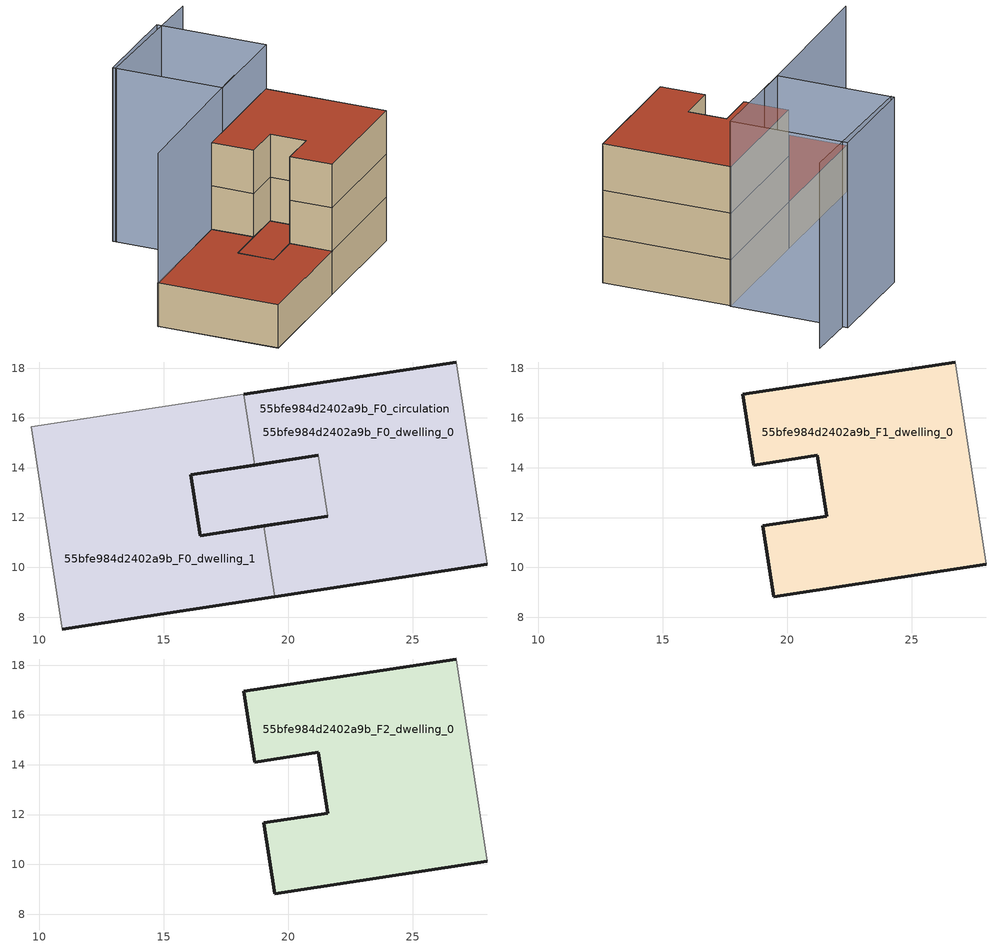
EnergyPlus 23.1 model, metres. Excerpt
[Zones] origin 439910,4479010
55bfe984d2402a9b_F0_dwelling_0
 floor ground (EU_floor_Construction): 21.2,14.49 21.57,12.06 19.01,11.67 16.45,11.28 16.08,13.71 z0; 26.75,18.25 27.98,10.13 19.45,8.83 19.01,11.67 21.57,12.06 21.2,14.49 18.64,14.1 18.21,16.95 z0
 wall outside (EU_wall_Construction): 26.75,18.25 18.21,16.95 / 18.64,14.1 21.2,14.49 / 21.57,12.06 19.01,11.67 / 19.45,8.83 27.98,10.13 z0:3
 wall adiabatic (EU_wall_Construction): 27.98,10.13 26.75,18.25 z0:3
 wall to 55bfe984d2402a9b_F0_dwelling_1 (EU_wall_Construction): 18.21,16.95 18.64,14.1 / 19.01,11.67 19.45,8.83 z0:3
 wall to 55bfe984d2402a9b_F0_circulation (EU_wall_Construction): 21.2,14.49 21.57,12.06 z0:3
 roof outside (EU_floor_Construction): 21.57,12.06 21.2,14.49 16.08,13.71 16.45,11.28 19.01,11.67 z3
55bfe984d2402a9b_F0_dwelling_1
 floor ground (EU_floor_Construction): 18.21,16.95 18.64,14.1 16.08,13.71 16.45,11.28 19.01,11.67 19.45,8.83 10.91,7.52 9.67,15.65 z0; 21.2,14.49 21.57,12.06 19.01,11.67 16.45,11.28 16.08,13.71 z0
 wall outside (EU_wall_Construction): 10.91,7.52 19.45,8.83 / 19.01,11.67 16.45,11.28 16.08,13.71 18.64,14.1 z0:3
 wall adiabatic (EU_wall_Construction): 18.21,16.95 9.67,15.65 10.91,7.52 z0:3
 roof outside (EU_roof_Construction): 21.57,12.06 21.2,14.49 16.08,13.71 16.45,11.28 19.01,11.67 z3; 19.45,8.83 19.01,11.67 16.45,11.28 16.08,13.71 18.64,14.1 18.21,16.95 9.67,15.65 10.91,7.52 z3
55bfe984d2402a9b_F0_circulation
 floor ground (EU_floor_Construction): 21.2,14.49 21.57,12.06 19.01,11.67 16.45,11.28 16.08,13.71 z0; 26.75,18.25 27.98,10.13 19.45,8.83 19.01,11.67 21.57,12.06 21.2,14.49 18.64,14.1 18.21,16.95 z0; 18.21,16.95 18.64,14.1 16.08,13.71 16.45,11.28 19.01,11.67 19.45,8.83 10.91,7.52 9.67,15.65 z0
 wall outside (EU_wall_Construction): 21.2,14.49 16.08,13.71 16.45,11.28 21.57,12.06 z0:3
 roof outside (EU_roof_Construction): 27.98,10.13 26.75,18.25 18.21,16.95 18.64,14.1 21.2,14.49 21.57,12.06 19.01,11.67 19.45,8.83 z3; 21.57,12.06 21.2,14.49 16.08,13.71 16.45,11.28 19.01,11.67 z3; 19.45,8.83 19.01,11.67 16.45,11.28 16.08,13.71 18.64,14.1 18.21,16.95 9.67,15.65 10.91,7.52 z3
55bfe984d2402a9b_F1_dwelling_0
 floor to 55bfe984d2402a9b_F0_dwelling_0 (EU_floor_Construction): 26.75,18.25 27.98,10.13 19.45,8.83 19.01,11.67 21.57,12.06 21.2,14.49 18.64,14.1 18.21,16.95 z3
 wall outside (EU_wall_Construction): 26.75,18.25 18.21,16.95 18.64,14.1 21.2,14.49 21.57,12.06 19.01,11.67 19.45,8.83 27.98,10.13 z3:6
 wall adiabatic (EU_wall_Construction): 27.98,10.13 26.75,18.25 z3:6
55bfe984d2402a9b_F2_dwelling_0
 floor to 55bfe984d2402a9b_F1_dwelling_0 (EU_floor_Construction): 26.75,18.25 27.98,10.13 19.45,8.83 19.01,11.67 21.57,12.06 21.2,14.49 18.64,14.1 18.21,16.95 z6
 wall outside (EU_wall_Construction): 26.75,18.25 18.21,16.95 18.64,14.1 21.2,14.49 21.57,12.06 19.01,11.67 19.45,8.83 27.98,10.13 z6:9
 wall adiabatic (EU_wall_Construction): 27.98,10.13 26.75,18.25 z6:9
 roof outside (EU_roof_Construction): 27.98,10.13 26.75,18.25 18.21,16.95 18.64,14.1 21.2,14.49 21.57,12.06 19.01,11.67 19.45,8.83 z9
shading: 21.96,17.59 9.64,15.57 / 29,25.76 18.93,24.45 / 20.02,17.25 18.93,24.68 / 18.93,24.68 25.76,25.68 / 25.76,25.68 26.85,18.26 / 26.85,18.26 20.02,17.25 z0:12
[Building]
EU S2 Campaign: North Axis=0; Terrain=City; Solar Distribution=FullExterior
[Site:Location]
Madrid: Latitude=40.5; Longitude=-3.5; Time Zone=1; Elevation=609
[SizingPeriod:WeatherFileDays]
AnnualSizingPeriod: Begin Month=1; Begin Day of Month=1; End Month=12; End Day of Month=31; Day of Week for Start Day=Monday; Use Weather File Daylight Saving Period=No; Use Weather File Rain and Snow Indicators=No
[MATERIAL]
EU_InternalMass_Material: Roughness=MediumRough; Thickness=0.1; Conductivity=1; Density=1800; Specific Heat=900; Thermal Absorptance=0.9; Solar Absorptance=0.7; Visible Absorptance=0.7
[MATERIAL:NOMASS] Roughness=MediumRough; Thermal Absorptance=0.9; Solar Absorptance=0.7; Visible Absorptance=0.7
Name | Thermal Resistance
EU_wall_NoMass | 0.459673
EU_roof_NoMass | 0.495815
EU_floor_NoMass | 0.788942
[CONSTRUCTION]
EU_wall_Construction: EU_wall_NoMass
EU_roof_Construction: EU_roof_NoMass
EU_floor_Construction: EU_floor_NoMass
EU_InternalMass_Construction: EU_InternalMass_Material
[ZONE] Type=1; Multiplier=1; Ceiling Height=autocalculate; Floor Area=autocalculate; Part of Total Floor Area=Yes
Name | Volume
55bfe984d2402a9b_F0_dwelling_0; 55bfe984d2402a9b_F0_dwelling_1 | 231.984
55bfe984d2402a9b_F1_dwelling_0; 55bfe984d2402a9b_F2_dwelling_0 | 193.675
55bfe984d2402a9b_F0_circulation | 425.659
[INTERNALMASS] Construction=EU_InternalMass_Construction
Name | Zone or ZoneList | Surface Area
55bfe984d2402a9b_F0_dwelling_0_EU_InternalMass | 55bfe984d2402a9b_F0_dwelling_0 | 64.5583
55bfe984d2402a9b_F0_dwelling_1_EU_InternalMass | 55bfe984d2402a9b_F0_dwelling_1 | 64.5583
55bfe984d2402a9b_F1_dwelling_0_EU_InternalMass | 55bfe984d2402a9b_F1_dwelling_0 | 142.004
55bfe984d2402a9b_F2_dwelling_0_EU_InternalMass | 55bfe984d2402a9b_F2_dwelling_0 | 142.004
[OTHEREQUIPMENT] Fuel Type=Electricity; Design Level Calculation Method=Watts/Area; Power per Zone Floor Area=1; Fraction Latent=0; Fraction Radiant=0; Fraction Lost=0; Carbon Dioxide Generation Rate=0; EndUse Subcategory=EU_Step8_InternalGains
Name | Zone or ZoneList or Space or SpaceList | Schedule
EU_Step8_InternalGain_55bfe984d2402a9b_F0_dwelling_0_f000 | 55bfe984d2402a9b_F0_dwelling_0 | EU_Step8_GainSchedule_55bfe984d2402a9b_F0_dwelling_0_f000
EU_Step8_InternalGain_55bfe984d2402a9b_F0_dwelling_1_f000 | 55bfe984d2402a9b_F0_dwelling_1 | EU_Step8_GainSchedule_55bfe984d2402a9b_F0_dwelling_1_f000
EU_Step8_InternalGain_55bfe984d2402a9b_F1_dwelling_0_f000 | 55bfe984d2402a9b_F1_dwelling_0 | EU_Step8_GainSchedule_55bfe984d2402a9b_F1_dwelling_0_f000
EU_Step8_InternalGain_55bfe984d2402a9b_F2_dwelling_0_f000 | 55bfe984d2402a9b_F2_dwelling_0 | EU_Step8_GainSchedule_55bfe984d2402a9b_F2_dwelling_0_f000
[ZONEINFILTRATION:DESIGNFLOWRATE]
EU_Circulation_Infiltration_55bfe984d2402a9b_F0_circulation: Zone or ZoneList or Space or SpaceList=55bfe984d2402a9b_F0_circulation; Schedule=EU_AlwaysOn; Design Flow Rate Calculation Method=Flow/Area; Flow Rate per Floor Area=0.0005; Constant Term Coefficient=1; Temperature Term Coefficient=0; Velocity Term Coefficient=0; Velocity Squared Term Coefficient=0
[ZONEVENTILATION:DESIGNFLOWRATE] Schedule=EU_AlwaysOn; Design Flow Rate Calculation Method=AirChanges/Hour; Air Changes per Hour=0.719161; Ventilation Type=Natural; Fan Pressure Rise=0; Fan Total Efficiency=1; Constant Term Coefficient=1; Temperature Term Coefficient=0; Velocity Term Coefficient=0; Velocity Squared Term Coefficient=0; Minimum Indoor Temperature=-100; Maximum Indoor Temperature=100; Delta Temperature=-100; Minimum Outdoor Temperature=-100; Maximum Outdoor Temperature=100; Maximum Wind Speed=40
Name | Zone or ZoneList or Space or SpaceList
EU_ConstantAir_55bfe984d2402a9b_F0_dwelling_0 | 55bfe984d2402a9b_F0_dwelling_0
EU_ConstantAir_55bfe984d2402a9b_F0_dwelling_1 | 55bfe984d2402a9b_F0_dwelling_1
EU_ConstantAir_55bfe984d2402a9b_F1_dwelling_0 | 55bfe984d2402a9b_F1_dwelling_0
EU_ConstantAir_55bfe984d2402a9b_F2_dwelling_0 | 55bfe984d2402a9b_F2_dwelling_0
[HVACTEMPLATE:THERMOSTAT] Constant Heating Setpoint=20; Constant Cooling Setpoint=50
EU_HeatOnly_55bfe984d2402a9b_F0_dwelling_0; EU_HeatOnly_55bfe984d2402a9b_F0_dwelling_1; EU_HeatOnly_55bfe984d2402a9b_F1_dwelling_0; EU_HeatOnly_55bfe984d2402a9b_F2_dwelling_0
[HVACTEMPLATE:ZONE:IDEALLOADSAIRSYSTEM] System Availability Schedule=EU_AlwaysOn; Maximum Heating Supply Air Temperature=50; Minimum Cooling Supply Air Temperature=13; Maximum Heating Supply Air Humidity Ratio=0.0156; Minimum Cooling Supply Air Humidity Ratio=0.0077; Heating Limit=NoLimit; Cooling Limit=NoLimit; Heating Availability Schedule=EU_AlwaysOn; Cooling Availability Schedule=EU_CoolingOff; Dehumidification Control Type=ConstantSensibleHeatRatio; Cooling Sensible Heat Ratio=0.7; Dehumidification Setpoint=60; Humidification Control Type=None; Humidification Setpoint=30; Outdoor Air Method=None; Outdoor Air Flow Rate per Person=0.00944; Outdoor Air Flow Rate per Zone Floor Area=0; Outdoor Air Flow Rate per Zone=0; Demand Controlled Ventilation Type=None; Outdoor Air Economizer Type=NoEconomizer; Heat Recovery Type=None; Sensible Heat Recovery Effectiveness=0.7; Latent Heat Recovery Effectiveness=0.65
Name | Template Thermostat
55bfe984d2402a9b_F0_dwelling_0 | EU_HeatOnly_55bfe984d2402a9b_F0_dwelling_0
55bfe984d2402a9b_F0_dwelling_1 | EU_HeatOnly_55bfe984d2402a9b_F0_dwelling_1
55bfe984d2402a9b_F1_dwelling_0 | EU_HeatOnly_55bfe984d2402a9b_F1_dwelling_0
55bfe984d2402a9b_F2_dwelling_0 | EU_HeatOnly_55bfe984d2402a9b_F2_dwelling_0
[SIZING:ZONE] Zone Cooling Design Supply Air Temperature Input Method=SupplyAirTemperature; Zone Cooling Design Supply Air Temperature=13; Zone Heating Design Supply Air Temperature Input Method=SupplyAirTemperature; Zone Heating Design Supply Air Temperature=50; Zone Cooling Design Supply Air Humidity Ratio=0.008; Zone Heating Design Supply Air Humidity Ratio=0.008; Cooling Design Air Flow Method=DesignDay; Cooling Design Air Flow Rate=0; Cooling Minimum Air Flow per Zone Floor Area=0.000762; Cooling Minimum Air Flow=0; Cooling Minimum Air Flow Fraction=0.2; Heating Design Air Flow Method=DesignDay; Heating Design Air Flow Rate=0; Heating Maximum Air Flow per Zone Floor Area=0.002032; Heating Maximum Air Flow=0.141576; Heating Maximum Air Flow Fraction=0.3; Account for Dedicated Outdoor Air System=No; Dedicated Outdoor Air System Control Strategy=NeutralSupplyAir; Dedicated Outdoor Air Low Setpoint Temperature for Design=autosize; Dedicated Outdoor Air High Setpoint Temperature for Design=autosize; Zone Load Sizing Method=Sensible Load Only No Latent Load; Zone Latent Cooling Design Supply Air Humidity Ratio Input Method=HumidityRatioDifference; Zone Cooling Design Supply Air Humidity Ratio Difference=0.005; Zone Latent Heating Design Supply Air Humidity Ratio Input Method=HumidityRatioDifference; Zone Humidification Design Supply Air Humidity Ratio Difference=0.005
55bfe984d2402a9b_F0_dwelling_0; 55bfe984d2402a9b_F0_dwelling_1; 55bfe984d2402a9b_F1_dwelling_0; 55bfe984d2402a9b_F2_dwelling_0
[SCHEDULE:CONSTANT]
Name | Hourly Value
EU_AlwaysOn | 1
EU_CoolingOff | 0
[SCHEDULE:FILE] Column Number=1; Rows to Skip at Top=0; Number of Hours of Data=8760; Column Separator=Comma; Interpolate to Timestep=No; Minutes per Item=60; Adjust Schedule for Daylight Savings=Yes
Name | File
EU_Step8_GainSchedule_55bfe984d2402a9b_F0_dwelling_0_f000 | ../../schedules/55bfe984d2402a9b/55bfe984d2402a9b_F0_dwelling_0_f000_gain.csv
EU_Step8_GainSchedule_55bfe984d2402a9b_F0_dwelling_1_f000 | ../../schedules/55bfe984d2402a9b/55bfe984d2402a9b_F0_dwelling_1_f000_gain.csv
EU_Step8_GainSchedule_55bfe984d2402a9b_F1_dwelling_0_f000 | ../../schedules/55bfe984d2402a9b/55bfe984d2402a9b_F1_dwelling_0_f000_gain.csv
EU_Step8_GainSchedule_55bfe984d2402a9b_F2_dwelling_0_f000 | ../../schedules/55bfe984d2402a9b/55bfe984d2402a9b_F2_dwelling_0_f000_gain.csv
